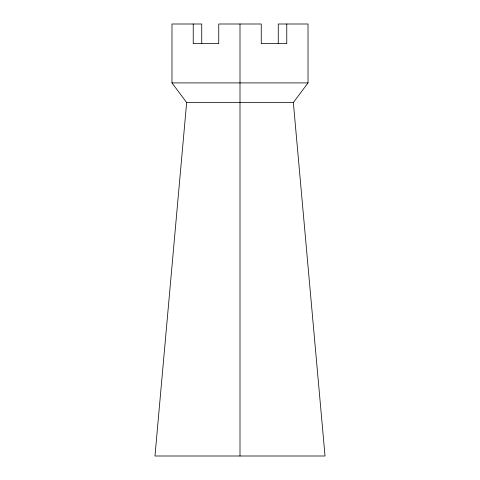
<?xml version="1.0" encoding="UTF-8"?>
<svg xmlns="http://www.w3.org/2000/svg" width="480" height="480" viewBox="0 0 480 480"><rect width="100%" height="100%" fill="white"/><g stroke="black" fill="none" stroke-linecap="round" stroke-linejoin="round"><path stroke-width="0.72" d="M201.738 43.638L201.738 24L171.978 24L171.978 82.908L186.648 102.546L154.974 456L325.026 456L293.352 102.546L308.022 82.908L308.022 24L278.262 24L278.262 43.638M171.978 82.908L308.022 82.908M186.648 102.546L293.352 102.546M286.764 24L286.764 43.638L261.258 43.638L261.258 24L218.742 24L218.742 43.638L193.236 43.638L193.236 24M240 24L240 456"/></g></svg>
